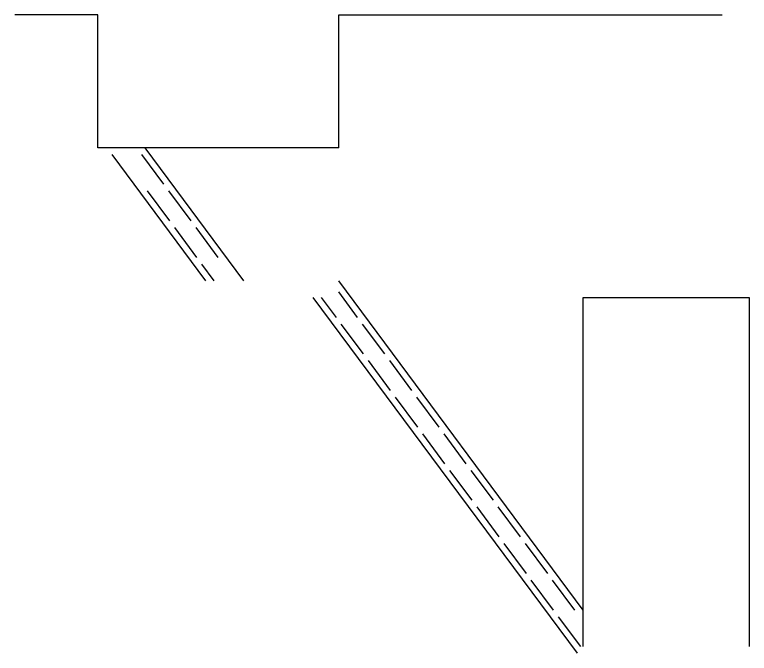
# Model space of a CAD drawing. Header units: metres. Extents: x -16 to 65907, y -5261 to 15511.
# Drawn here: x 24571.9 to 25013.9, y 243.7 to 627.7 of the extents above; entities that cross this region are included whole.
import ezdxf

# ---------------------------------------------------------------- set-up
doc = ezdxf.new("R2010")
doc.units = ezdxf.units.M
doc.layers.add('BC-GREYCOLOR', color=8, linetype='Continuous')
doc.layers.add('BC-WHITECOLOR', color=7, linetype='Continuous')

msp = doc.modelspace()

# ---------------------------------------------------------------- linework, layer by layer
at = {"layer": 'BC-GREYCOLOR'}
for p, q in [((24621.862, 627.683), (24571.862, 627.683)), ((24621.862, 547.683), (24621.862, 627.683)), ((24766.862, 547.683), (24766.862, 627.683)), ((24766.862, 627.683), (24997.484, 627.683)), ((24766.862, 547.683), (24621.862, 547.683)), ((24913.862, 247.683), (24913.862, 457.683)), ((24913.862, 457.683), (25013.862, 457.683)), ((25013.862, 457.683), (25013.862, 247.683))]:
    msp.add_line(p, q, dxfattribs=at)
at = {"layer": 'BC-WHITECOLOR'}
for p, q in [((24630.335, 543.683), (24686.759, 467.683)), ((24661.686, 525.683), (24648.322, 543.683)), ((24709.729, 467.683), (24650.335, 547.683)), ((24651.65, 521.683), (24665.013, 503.683)), ((24678.019, 503.683), (24664.656, 521.683)), ((24667.983, 499.683), (24681.347, 481.683)), ((24694.353, 481.683), (24680.989, 499.683)), ((24684.317, 477.683), (24691.741, 467.683)), ((24913.862, 269.683), (24766.862, 467.683)), ((24778.213, 445.683), (24766.862, 460.972)), ((24751.316, 457.683), (24910.195, 243.683)), ((24756.298, 457.683), (24765.207, 445.683)), ((24768.177, 441.683), (24781.541, 423.683)), ((24794.547, 423.683), (24781.183, 441.683)), ((24784.51, 419.683), (24797.874, 401.683)), ((24810.88, 401.683), (24797.516, 419.683)), ((24800.844, 397.683), (24814.207, 379.683)), ((24827.213, 379.683), (24813.85, 397.683)), ((24817.177, 375.683), (24830.541, 357.683)), ((24843.547, 357.683), (24830.183, 375.683)), ((24833.51, 353.683), (24846.874, 335.683)), ((24859.88, 335.683), (24846.516, 353.683)), ((24849.844, 331.683), (24863.207, 313.683)), ((24876.213, 313.683), (24862.85, 331.683)), ((24866.177, 309.683), (24879.541, 291.683)), ((24892.547, 291.683), (24879.183, 309.683)), ((24882.51, 287.683), (24895.874, 269.683)), ((24908.88, 269.683), (24895.516, 287.683)), ((24898.844, 265.683), (24912.207, 247.683))]:
    msp.add_line(p, q, dxfattribs=at)

doc.saveas('drawing.dxf')
